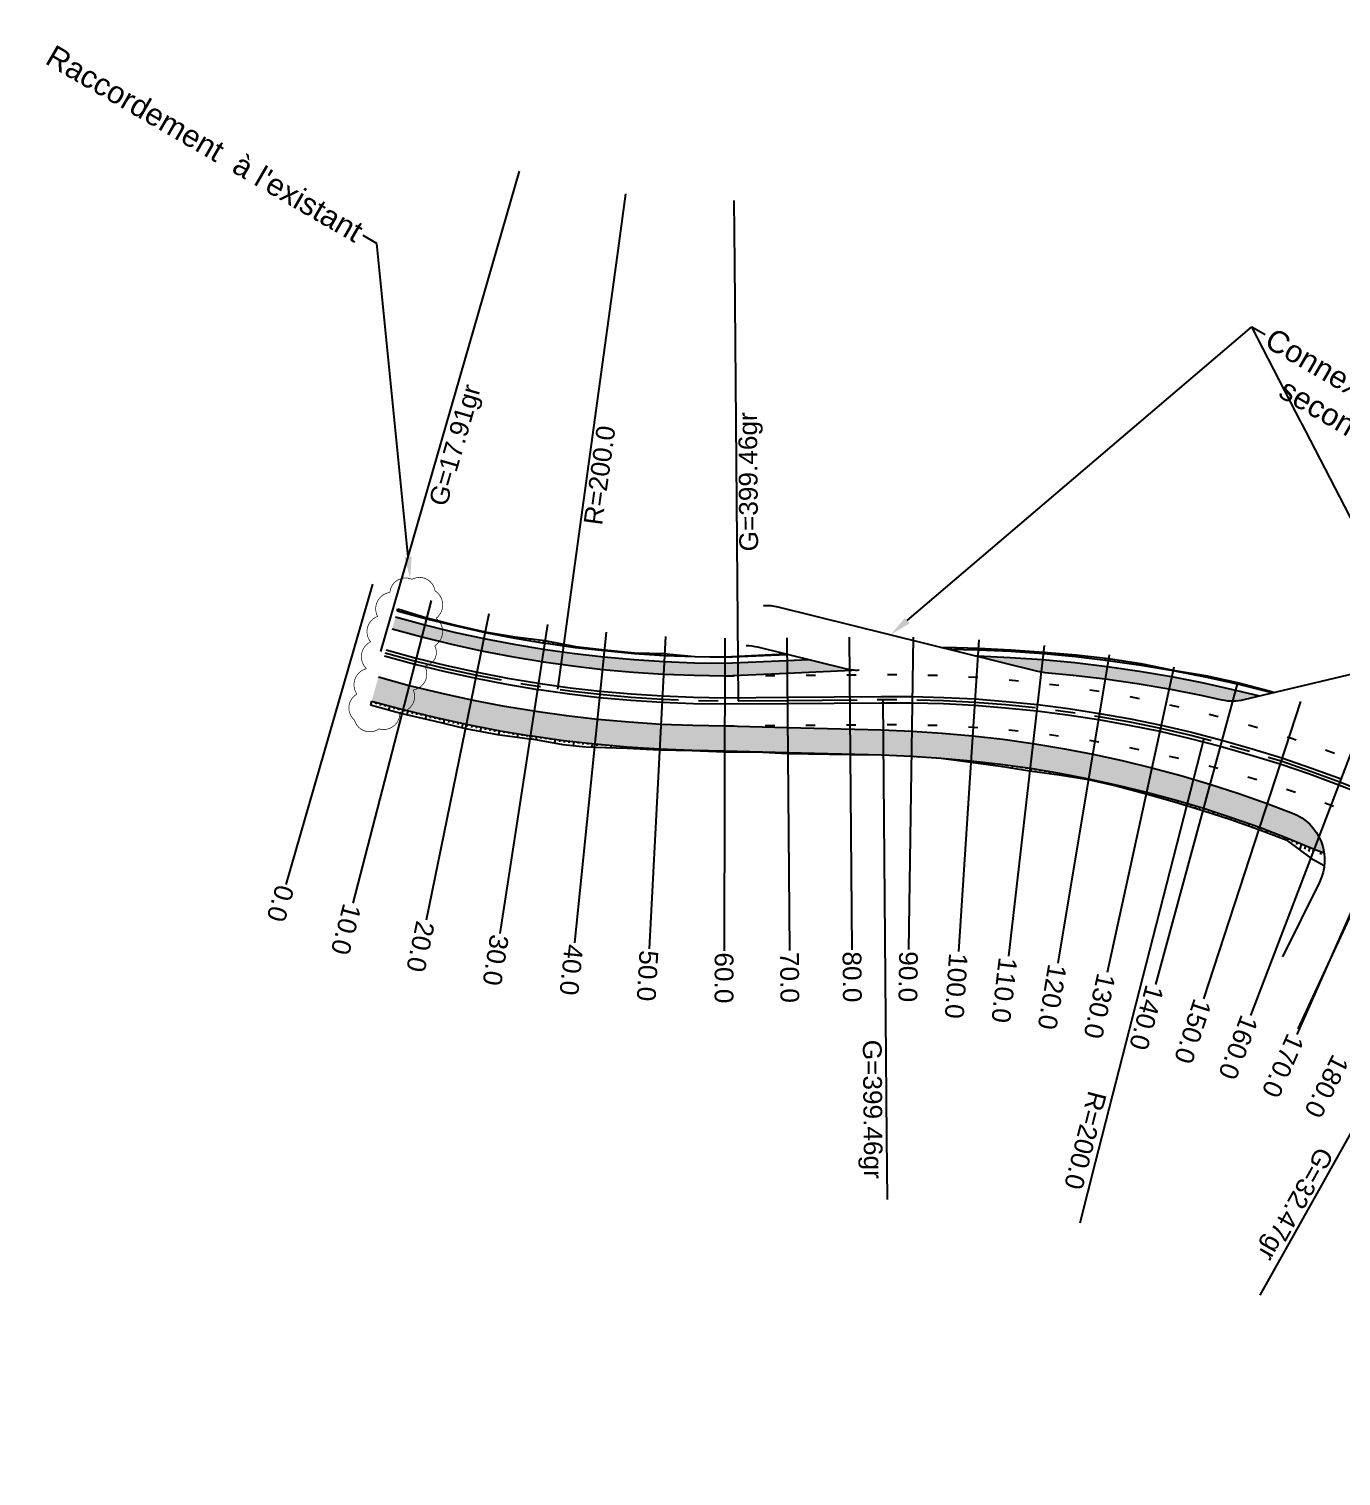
# Model space of a CAD drawing. Extents: x 525006 to 526161, y 9523532 to 9523885.
# Drawn here: x 525006 to 525215.8, y 9523646.1 to 9523877.6 of the extents above; entities that cross this region are included whole.
import ezdxf
from ezdxf import colors
from ezdxf.entities.mleader import LeaderData, LeaderLine
from ezdxf.enums import TextEntityAlignment as Align
from ezdxf.math import Vec2, Vec3

# ---------------------------------------------------------------- set-up
doc = ezdxf.new("R2010")
doc.units = 0
doc.linetypes.add('AXES2', pattern=[28.575, 19.05, -3.175, 3.175, -3.175])
doc.linetypes.add('T1', pattern=[13, 3, -10])
for name, color, linetype in [('Cheminements piétons', 6, 'Continuous'), ('ETQ IMPAIR', 7, 'Continuous'), ('Route - Route de la corniche de Brazzaville - Restitution en plan - Axe', 1, 'AXES2'), ('Route - Route de la corniche de Brazzaville - Restitution en plan - GEM_1_2TPC', 7, 'Continuous'), ('Route - Route de la corniche de Brazzaville - Restitution en plan - GEM_Berme', 7, 'Continuous'), ('Route - Route de la corniche de Brazzaville - Restitution en plan - GEM_Trottoir', 7, 'Continuous'), ('Route - Route de la corniche de Brazzaville - Restitution en plan - GEM_VOIE 1', 7, 'Continuous'), ('Route - Route de la corniche de Brazzaville - Restitution en plan - GEM_VOIE 2', 7, 'Continuous'), ('Route - Route de la corniche de Brazzaville - Restitution en plan - Talus déblais', 1, 'Continuous'), ('Route - Route de la corniche de Brazzaville - Restitution en plan - Talus remblais', 94, 'Continuous'), ('Route - Route de la corniche de Brazzaville - Tabulations', 7, 'Continuous'), ('Route - Route de la corniche de Brazzaville - Textes - Arcs', 1, 'Continuous'), ('Route - Route de la corniche de Brazzaville - Textes - Tabulations', 1, 'Continuous'), ('Routes secondaires', 7, 'Continuous')]:
    doc.layers.add(name, color=color, linetype=linetype)
doc.styles.add('Affichages route', font='arial.ttf', dxfattribs={"height": 0.5})
doc.styles.get("Standard").update_dxf_attribs({"font": 'arial.ttf'})

# ---------------------------------------------------------------- blocks, each defined once
blk = doc.blocks.new('MENSURA_TALSYM_16')
at = {"layer": 'Route - Route de la corniche de Brazzaville - Restitution en plan - Talus remblais'}
for p, q in [((525211.4, 9523746.02), (525211.55, 9523746.42)), ((525212.55, 9523745.53), (525212.71, 9523745.96)), ((525221.71, 9523741.6), (525221.93, 9523742.08)), ((525222.84, 9523741.08), (525223.06, 9523741.56)), ((525223.53, 9523739.61), (525224.2, 9523741.04)), ((525225.11, 9523740.05), (525225.33, 9523740.5)), ((525226.24, 9523739.52), (525226.45, 9523739.96)), ((525227.37, 9523738.99), (525227.58, 9523739.41)), ((525228.08, 9523737.66), (525228.7, 9523738.86)), ((525229.56, 9523737.8), (525229.8, 9523738.27)), ((525230.6, 9523737.13), (525230.89, 9523737.66)), ((525231.65, 9523736.45), (525231.99, 9523737.06)), ((525231.9, 9523734.38), (525233.08, 9523736.45)), ((525233.7, 9523735.02), (525234.16, 9523735.82)), ((525234.7, 9523734.27), (525235.24, 9523735.19)), ((525235.35, 9523730.46), (525237.4, 9523733.93)), ((525235.71, 9523733.52), (525236.32, 9523734.56)), ((525237.78, 9523732.11), (525238.47, 9523733.29)), ((525238.83, 9523731.44), (525239.55, 9523732.65)), ((525239.89, 9523730.77), (525240.62, 9523732.02)), ((525239.41, 9523727.5), (525241.7, 9523731.38)), ((525242.01, 9523729.44), (525242.77, 9523730.74)), ((525243.07, 9523728.79), (525243.85, 9523730.1)), ((525244.14, 9523728.13), (525244.92, 9523729.47)), ((525243.56, 9523724.71), (525246, 9523728.83)), ((525246.24, 9523726.77), (525247.07, 9523728.19)), ((525247.28, 9523726.08), (525248.15, 9523727.55)), ((525247.45, 9523721.45), (525250.3, 9523726.28)), ((525248.32, 9523725.38), (525249.22, 9523726.92)), ((525250.39, 9523723.98), (525251.38, 9523725.64)), ((525251.43, 9523723.28), (525252.45, 9523725)), ((525251.28, 9523718.12), (525254.6, 9523723.73)), ((525252.47, 9523722.58), (525253.53, 9523724.37)), ((525254.55, 9523721.2), (525255.68, 9523723.09)), ((525255.6, 9523720.51), (525256.75, 9523722.45)), ((525255.24, 9523715), (525258.9, 9523721.18)), ((525256.65, 9523719.83), (525257.83, 9523721.82)), ((525258.73, 9523718.44), (525259.98, 9523720.54)), ((525259.07, 9523711.66), (525263.2, 9523718.63)), ((525259.77, 9523717.73), (525261.05, 9523719.91)), ((525260.8, 9523717.03), (525262.13, 9523719.27)), ((525262.91, 9523715.68), (525264.28, 9523717.99)), ((525263.27, 9523708.94), (525267.5, 9523716.08)), ((525263.98, 9523715.03), (525265.35, 9523717.36)), ((525265.05, 9523714.39), (525266.43, 9523716.72)), ((525267.11, 9523712.97), (525268.58, 9523715.44)), ((525266.73, 9523704.97), (525271.81, 9523713.53)), ((525268.12, 9523712.21), (525269.66, 9523714.81)), ((525269.12, 9523711.45), (525270.73, 9523714.17)), ((525271.19, 9523710.05), (525272.88, 9523712.89)), ((525272.26, 9523709.39), (525273.96, 9523712.26)), ((525273.32, 9523708.73), (525275.03, 9523711.62)), ((525274.64, 9523703.82), (525275.77, 9523711.18)), ((525276.52, 9523707.72), (525277.02, 9523710.99)), ((525277.75, 9523707.51), (525278.26, 9523710.8)), ((525278.99, 9523707.3), (525279.49, 9523710.62))]:
    blk.add_line(p, q, dxfattribs=at)
blk = doc.blocks.new('MENSURA_TALS')
at = {"layer": 'Route - Route de la corniche de Brazzaville - Restitution en plan - Talus remblais'}
for p, q in [((525142.35, 9523761.45), (525142.35, 9523761.45)), ((525143.1, 9523761.42), (525143.1, 9523761.42)), ((525143.85, 9523761.39), (525143.85, 9523761.39)), ((525144.6, 9523761.36), (525144.6, 9523761.36)), ((525145.35, 9523761.33), (525145.35, 9523761.32)), ((525146.1, 9523761.3), (525146.1, 9523761.29)), ((525146.85, 9523761.27), (525146.85, 9523761.26)), ((525147.59, 9523761.23), (525147.6, 9523761.22)), ((525148.34, 9523761.18), (525148.35, 9523761.16)), ((525149.09, 9523761.13), (525149.1, 9523761.12)), ((525149.84, 9523761.09), (525149.85, 9523761.07)), ((525150.59, 9523761.04), (525150.59, 9523761.03)), ((525151.34, 9523760.99), (525151.35, 9523760.96)), ((525152.08, 9523760.94), (525152.09, 9523760.92)), ((525152.83, 9523760.87), (525152.84, 9523760.84)), ((525153.58, 9523760.8), (525153.58, 9523760.76)), ((525154.33, 9523760.74), (525154.33, 9523760.61)), ((525155.07, 9523760.67), (525155.08, 9523760.59)), ((525155.82, 9523760.6), (525155.82, 9523760.51)), ((525156.57, 9523760.54), (525156.57, 9523760.43)), ((525157.31, 9523760.45), (525157.31, 9523760.22)), ((525158.06, 9523760.37), (525158.06, 9523760.24)), ((525158.8, 9523760.28), (525158.8, 9523760.15)), ((525159.55, 9523760.2), (525159.55, 9523760.05)), ((525160.29, 9523760.11), (525160.29, 9523759.81)), ((525161.04, 9523760.03), (525161.04, 9523759.87)), ((525161.78, 9523759.93), (525161.78, 9523759.76)), ((525162.52, 9523759.83), (525162.52, 9523759.65)), ((525163.27, 9523759.72), (525163.26, 9523759.36)), ((525164.01, 9523759.62), (525164.01, 9523759.43)), ((525164.75, 9523759.51), (525164.75, 9523759.32)), ((525165.5, 9523759.41), (525165.49, 9523759.21)), ((525166.24, 9523759.3), (525166.23, 9523758.9)), ((525166.98, 9523759.18), (525166.98, 9523758.99)), ((525167.72, 9523759.06), (525167.72, 9523758.88)), ((525168.46, 9523758.93), (525168.46, 9523758.77)), ((525169.2, 9523758.81), (525169.21, 9523758.5)), ((525169.94, 9523758.69), (525169.94, 9523758.54)), ((525170.68, 9523758.57), (525170.69, 9523758.43)), ((525171.41, 9523758.43), (525171.43, 9523758.3)), ((525172.15, 9523758.29), (525172.18, 9523758.06)), ((525172.89, 9523758.15), (525172.9, 9523758.04)), ((525173.62, 9523758), (525173.64, 9523757.91)), ((525174.36, 9523757.86), (525174.38, 9523757.78)), ((525175.1, 9523757.72), (525175.15, 9523757.58)), ((525175.83, 9523757.57), (525175.86, 9523757.5)), ((525176.56, 9523757.41), (525176.59, 9523757.34)), ((525177.3, 9523757.25), (525177.32, 9523757.17)), ((525178.03, 9523757.09), (525178.08, 9523756.92)), ((525178.76, 9523756.93), (525178.79, 9523756.84)), ((525179.5, 9523756.77), (525179.52, 9523756.68)), ((525180.23, 9523756.61), (525180.25, 9523756.51)), ((525180.96, 9523756.43), (525181, 9523756.21)), ((525181.68, 9523756.26), (525181.7, 9523756.14)), ((525182.41, 9523756.08), (525182.43, 9523755.95)), ((525183.14, 9523755.9), (525183.16, 9523755.77)), ((525183.87, 9523755.72), (525183.9, 9523755.44)), ((525184.6, 9523755.54), (525184.61, 9523755.4)), ((525185.32, 9523755.35), (525185.34, 9523755.2)), ((525186.05, 9523755.16), (525186.06, 9523755)), ((525186.77, 9523754.96), (525186.8, 9523754.64)), ((525187.5, 9523754.76), (525187.51, 9523754.6)), ((525188.22, 9523754.57), (525188.23, 9523754.4)), ((525188.94, 9523754.37), (525188.96, 9523754.2)), ((525189.66, 9523754.17), (525189.69, 9523753.82)), ((525190.38, 9523753.95), (525190.4, 9523753.78)), ((525191.1, 9523753.74), (525191.11, 9523753.56)), ((525191.82, 9523753.52), (525191.83, 9523753.34)), ((525192.54, 9523753.31), (525192.56, 9523752.94)), ((525193.26, 9523753.1), (525193.27, 9523752.91)), ((525193.98, 9523752.88), (525193.99, 9523752.69)), ((525194.69, 9523752.65), (525194.7, 9523752.46)), ((525195.4, 9523752.41), (525195.43, 9523752.03)), ((525196.12, 9523752.18), (525196.13, 9523751.99)), ((525196.83, 9523751.95), (525196.84, 9523751.76)), ((525197.54, 9523751.72), (525197.55, 9523751.52)), ((525198.26, 9523751.49), (525198.28, 9523751.09)), ((525198.96, 9523751.24), (525198.98, 9523751.04)), ((525199.67, 9523750.99), (525199.68, 9523750.79)), ((525200.38, 9523750.74), (525200.39, 9523750.54)), ((525201.09, 9523750.49), (525201.11, 9523750.09)), ((525201.79, 9523750.24), (525201.81, 9523750.04)), ((525202.5, 9523749.99), (525202.52, 9523749.79)), ((525203.2, 9523749.73), (525203.22, 9523749.53)), ((525203.9, 9523749.46), (525203.94, 9523749.06)), ((525204.6, 9523749.19), (525204.62, 9523748.99)), ((525205.3, 9523748.93), (525205.32, 9523748.72)), ((525206.01, 9523748.66), (525206.02, 9523748.46)), ((525206.71, 9523748.39), (525206.74, 9523747.99)), ((525207.4, 9523748.12), (525207.4, 9523747.87)), ((525208.1, 9523747.83), (525208.04, 9523747.5)), ((525208.79, 9523747.55), (525208.69, 9523747.13)), ((525209.49, 9523747.26), (525209.19, 9523746.27)), ((525210.18, 9523746.98), (525209.99, 9523746.4)), ((525210.87, 9523746.69), (525210.63, 9523746.03))]:
    blk.add_line(p, q, dxfattribs=at)
blk = doc.blocks.new('MENS')
at = {"layer": 'Route - Route de la corniche de Brazzaville - Restitution en plan - Talus remblais'}
for p, q in [((525060.79, 9523770.08), (525060.62, 9523769.49)), ((525061.52, 9523769.89), (525061.43, 9523769.59)), ((525062.24, 9523769.69), (525062.16, 9523769.39)), ((525062.96, 9523769.49), (525062.88, 9523769.19)), ((525063.69, 9523769.3), (525063.52, 9523768.69)), ((525064.41, 9523769.1), (525064.33, 9523768.8)), ((525065.13, 9523768.9), (525065.05, 9523768.6)), ((525065.86, 9523768.71), (525065.78, 9523768.4)), ((525066.59, 9523768.53), (525066.43, 9523767.92)), ((525067.32, 9523768.35), (525067.24, 9523768.05)), ((525068.04, 9523768.17), (525067.97, 9523767.87)), ((525068.77, 9523767.99), (525068.7, 9523767.7)), ((525069.5, 9523767.82), (525069.35, 9523767.22)), ((525070.23, 9523767.64), (525070.16, 9523767.34)), ((525070.96, 9523767.46), (525070.89, 9523767.17)), ((525071.69, 9523767.3), (525071.62, 9523767)), ((525072.42, 9523767.14), (525072.28, 9523766.53)), ((525073.16, 9523766.98), (525073.08, 9523766.67)), ((525073.89, 9523766.82), (525073.82, 9523766.51)), ((525074.62, 9523766.66), (525074.55, 9523766.34)), ((525075.36, 9523766.5), (525075.21, 9523765.85)), ((525076.09, 9523766.35), (525076.02, 9523766.01)), ((525076.83, 9523766.2), (525076.75, 9523765.87)), ((525077.56, 9523766.06), (525077.49, 9523765.73)), ((525078.3, 9523765.92), (525078.16, 9523765.25)), ((525079.03, 9523765.78), (525078.96, 9523765.45)), ((525079.77, 9523765.64), (525079.7, 9523765.3)), ((525080.51, 9523765.49), (525080.44, 9523765.16)), ((525081.25, 9523765.36), (525081.11, 9523764.7)), ((525081.99, 9523765.23), (525081.92, 9523764.92)), ((525082.72, 9523765.11), (525082.66, 9523764.81)), ((525083.46, 9523764.99), (525083.41, 9523764.7)), ((525084.2, 9523764.87), (525084.09, 9523764.32)), ((525084.94, 9523764.74), (525084.89, 9523764.48)), ((525085.68, 9523764.62), (525085.64, 9523764.37)), ((525086.42, 9523764.5), (525086.38, 9523764.27)), ((525087.17, 9523764.39), (525087.07, 9523763.9)), ((525087.91, 9523764.29), (525087.86, 9523764.03)), ((525088.65, 9523764.19), (525088.6, 9523763.91)), ((525089.4, 9523764.08), (525089.34, 9523763.8)), ((525090.14, 9523763.98), (525090.03, 9523763.38)), ((525090.88, 9523763.87), (525090.83, 9523763.56)), ((525091.62, 9523763.77), (525091.57, 9523763.45)), ((525092.37, 9523763.69), (525092.32, 9523763.37)), ((525093.11, 9523763.6), (525093.01, 9523762.97)), ((525093.86, 9523763.52), (525093.81, 9523763.21)), ((525094.6, 9523763.43), (525094.56, 9523763.13)), ((525095.35, 9523763.35), (525095.3, 9523763.05)), ((525096.09, 9523763.26), (525096.01, 9523762.73)), ((525096.84, 9523763.18), (525096.8, 9523762.94)), ((525097.59, 9523763.12), (525097.55, 9523762.89)), ((525098.33, 9523763.05), (525098.3, 9523762.85)), ((525099.08, 9523762.98), (525099.01, 9523762.62)), ((525099.83, 9523762.91), (525099.8, 9523762.75)), ((525100.58, 9523762.85), (525100.55, 9523762.71)), ((525101.32, 9523762.78), (525101.29, 9523762.66)), ((525102.07, 9523762.72), (525102.02, 9523762.51)), ((525102.82, 9523762.67), (525102.79, 9523762.57)), ((525103.57, 9523762.62), (525103.54, 9523762.53)), ((525104.32, 9523762.57), (525104.29, 9523762.49)), ((525105.06, 9523762.53), (525105.02, 9523762.37)), ((525105.81, 9523762.48), (525105.79, 9523762.41)), ((525106.56, 9523762.43), (525106.54, 9523762.37)), ((525107.31, 9523762.39), (525107.29, 9523762.34)), ((525108.06, 9523762.36), (525108.03, 9523762.27)), ((525108.81, 9523762.33), (525108.79, 9523762.29)), ((525109.56, 9523762.3), (525109.54, 9523762.27)), ((525110.31, 9523762.27), (525110.29, 9523762.25)), ((525111.06, 9523762.24), (525111.03, 9523762.21)), ((525111.81, 9523762.21), (525111.8, 9523762.2)), ((525112.56, 9523762.19), (525112.55, 9523762.18)), ((525113.31, 9523762.18), (525113.3, 9523762.16)), ((525114.06, 9523762.17), (525114.04, 9523762.09)), ((525114.81, 9523762.16), (525114.8, 9523762.11)), ((525115.56, 9523762.15), (525115.55, 9523762.08)), ((525116.31, 9523762.14), (525116.3, 9523762.06)), ((525117.06, 9523762.12), (525117.04, 9523761.95)), ((525117.81, 9523762.11), (525117.8, 9523762.02)), ((525118.55, 9523762.09), (525118.55, 9523762.02)), ((525119.3, 9523762.07), (525119.3, 9523762.01)), ((525120.05, 9523762.05), (525120.05, 9523761.96)), ((525120.8, 9523762.02), (525120.8, 9523762)), ((525121.55, 9523762), (525121.55, 9523761.99)), ((525122.3, 9523761.98), (525122.3, 9523761.98))]:
    blk.add_line(p, q, dxfattribs=at)
blk = doc.blocks.new('MENSUR')
at = {"layer": 'Route - Route de la corniche de Brazzaville - Restitution en plan - Talus remblais'}
for p, q in [((525064.9, 9523784.51), (525065, 9523784.83)), ((525065.63, 9523784.31), (525065.67, 9523784.46)), ((525066.35, 9523784.11), (525066.39, 9523784.25)), ((525067.07, 9523783.92), (525067.11, 9523784.04)), ((525067.8, 9523783.72), (525067.86, 9523783.94)), ((525068.52, 9523783.53), (525068.55, 9523783.62)), ((525069.24, 9523783.33), (525069.27, 9523783.41)), ((525069.97, 9523783.14), (525069.99, 9523783.21)), ((525070.7, 9523782.96), (525070.74, 9523783.1)), ((525071.43, 9523782.79), (525071.45, 9523782.85)), ((525072.16, 9523782.61), (525072.17, 9523782.67)), ((525072.89, 9523782.43), (525072.9, 9523782.49)), ((525073.61, 9523782.25), (525073.64, 9523782.37)), ((525074.34, 9523782.08), (525074.36, 9523782.13)), ((525075.08, 9523781.91), (525075.09, 9523781.97)), ((525075.81, 9523781.75), (525075.82, 9523781.81)), ((525076.54, 9523781.59), (525076.57, 9523781.69)), ((525077.27, 9523781.43), (525077.29, 9523781.48)), ((525078.01, 9523781.27), (525078.02, 9523781.32)), ((525078.74, 9523781.11), (525078.75, 9523781.16)), ((525079.47, 9523780.97), (525079.5, 9523781.07)), ((525080.21, 9523780.83), (525080.22, 9523780.88)), ((525080.95, 9523780.68), (525080.96, 9523780.75)), ((525081.68, 9523780.54), (525081.7, 9523780.62)), ((525082.42, 9523780.4), (525082.46, 9523780.57)), ((525083.16, 9523780.26), (525083.18, 9523780.35)), ((525083.89, 9523780.12), (525083.91, 9523780.22)), ((525084.63, 9523780), (525084.66, 9523780.11)), ((525085.37, 9523779.88), (525085.42, 9523780.13)), ((525086.11, 9523779.75), (525086.14, 9523779.9)), ((525086.85, 9523779.63), (525086.88, 9523779.79)), ((525087.59, 9523779.51), (525087.62, 9523779.68)), ((525088.33, 9523779.38), (525088.4, 9523779.75)), ((525089.08, 9523779.27), (525089.11, 9523779.45)), ((525089.82, 9523779.17), (525089.85, 9523779.33)), ((525090.56, 9523779.06), (525090.59, 9523779.21)), ((525091.3, 9523778.96), (525091.35, 9523779.21)), ((525092.05, 9523778.86), (525092.06, 9523778.96)), ((525092.79, 9523778.75), (525092.8, 9523778.84)), ((525093.53, 9523778.65), (525093.54, 9523778.73)), ((525094.28, 9523778.57), (525094.3, 9523778.71)), ((525095.02, 9523778.48), (525095.03, 9523778.55)), ((525095.77, 9523778.4), (525095.78, 9523778.46)), ((525096.51, 9523778.31), (525096.52, 9523778.37)), ((525097.26, 9523778.22), (525097.28, 9523778.35)), ((525098, 9523778.14), (525098.01, 9523778.2)), ((525098.75, 9523778.07), (525098.76, 9523778.13)), ((525099.5, 9523778), (525099.51, 9523778.06)), ((525100.24, 9523777.94), (525100.26, 9523778.04)), ((525100.99, 9523777.87), (525101, 9523777.92)), ((525101.74, 9523777.8), (525101.75, 9523777.85)), ((525102.48, 9523777.73), (525102.49, 9523777.78)), ((525103.23, 9523777.68), (525103.25, 9523777.78)), ((525103.98, 9523777.63), (525103.99, 9523777.7)), ((525104.73, 9523777.58), (525104.74, 9523777.67)), ((525105.48, 9523777.53), (525105.49, 9523777.63)), ((525106.23, 9523777.48), (525106.25, 9523777.72)), ((525106.97, 9523777.43), (525106.99, 9523777.57)), ((525107.72, 9523777.38), (525107.73, 9523777.53)), ((525108.47, 9523777.35), (525108.48, 9523777.47)), ((525109.22, 9523777.32), (525109.24, 9523777.51)), ((525109.97, 9523777.29), (525109.98, 9523777.37)), ((525110.72, 9523777.26), (525110.72, 9523777.32)), ((525111.47, 9523777.23), (525111.47, 9523777.26)), ((525112.22, 9523777.2), (525112.22, 9523777.22))]:
    blk.add_line(p, q, dxfattribs=at)
blk = doc.blocks.new('MENSUR65468472')
at = {"layer": 'Route - Route de la corniche de Brazzaville - Restitution en plan - Talus déblais'}
for p, q in [((525152.69, 9523778.67), (525152.69, 9523778.53)), ((525153.44, 9523778.65), (525153.44, 9523778.51)), ((525154.19, 9523778.63), (525154.19, 9523778.36)), ((525154.94, 9523778.61), (525154.94, 9523778.48)), ((525155.69, 9523778.58), (525155.69, 9523778.46)), ((525156.44, 9523778.56), (525156.44, 9523778.44)), ((525157.19, 9523778.54), (525157.19, 9523778.3)), ((525157.94, 9523778.51), (525157.94, 9523778.4)), ((525158.69, 9523778.48), (525158.69, 9523778.37)), ((525159.43, 9523778.44), (525159.43, 9523778.33)), ((525160.18, 9523778.41), (525160.18, 9523778.19)), ((525160.93, 9523778.37), (525160.93, 9523778.26)), ((525161.68, 9523778.34), (525161.68, 9523778.23)), ((525162.43, 9523778.3), (525162.43, 9523778.19)), ((525163.18, 9523778.26), (525163.18, 9523778.05)), ((525163.93, 9523778.21), (525163.93, 9523778.1)), ((525164.68, 9523778.15), (525164.67, 9523778.05)), ((525165.42, 9523778.09), (525165.42, 9523778)), ((525166.17, 9523778.04), (525166.17, 9523777.85)), ((525166.92, 9523777.98), (525166.92, 9523777.89)), ((525167.67, 9523777.93), (525167.66, 9523777.83)), ((525168.42, 9523777.87), (525168.41, 9523777.78)), ((525169.16, 9523777.81), (525169.15, 9523777.62)), ((525169.91, 9523777.75), (525169.9, 9523777.65)), ((525170.66, 9523777.69), (525170.65, 9523777.58)), ((525171.41, 9523777.63), (525171.4, 9523777.52)), ((525172.15, 9523777.57), (525172.14, 9523777.33)), ((525172.9, 9523777.51), (525172.89, 9523777.39)), ((525173.65, 9523777.44), (525173.64, 9523777.32)), ((525174.39, 9523777.36), (525174.38, 9523777.23)), ((525175.14, 9523777.27), (525175.12, 9523777.01)), ((525175.88, 9523777.19), (525175.87, 9523777.06)), ((525176.63, 9523777.1), (525176.62, 9523776.97)), ((525177.37, 9523777.02), (525177.36, 9523776.88)), ((525178.12, 9523776.94), (525178.09, 9523776.65)), ((525178.86, 9523776.84), (525178.85, 9523776.7)), ((525179.6, 9523776.72), (525179.59, 9523776.59)), ((525180.34, 9523776.61), (525180.33, 9523776.48)), ((525181.09, 9523776.49), (525181.06, 9523776.24)), ((525181.83, 9523776.37), (525181.81, 9523776.25)), ((525182.57, 9523776.26), (525182.55, 9523776.14)), ((525183.31, 9523776.14), (525183.3, 9523776.03)), ((525184.05, 9523776.01), (525184.02, 9523775.8)), ((525184.78, 9523775.87), (525184.77, 9523775.77)), ((525185.52, 9523775.72), (525185.51, 9523775.64)), ((525186.25, 9523775.58), (525186.25, 9523775.5)), ((525186.99, 9523775.43), (525186.98, 9523775.3)), ((525187.73, 9523775.29), (525187.72, 9523775.23)), ((525188.46, 9523775.14), (525188.46, 9523775.09)), ((525189.2, 9523775), (525189.2, 9523774.96)), ((525189.94, 9523774.87), (525189.93, 9523774.77)), ((525190.68, 9523774.74), (525190.67, 9523774.68)), ((525191.41, 9523774.61), (525191.41, 9523774.55)), ((525192.15, 9523774.48), (525192.14, 9523774.41)), ((525192.89, 9523774.35), (525192.87, 9523774.19)), ((525193.63, 9523774.23), (525193.62, 9523774.14)), ((525194.37, 9523774.09), (525194.35, 9523773.99)), ((525195.1, 9523773.93), (525195.09, 9523773.83)), ((525195.83, 9523773.77), (525195.8, 9523773.57)), ((525196.57, 9523773.61), (525196.55, 9523773.51)), ((525197.3, 9523773.45), (525197.28, 9523773.35)), ((525198.03, 9523773.29), (525198.01, 9523773.19)), ((525198.77, 9523773.13), (525198.73, 9523772.92)), ((525199.5, 9523772.97), (525199.48, 9523772.86)), ((525200.22, 9523772.78), (525200.2, 9523772.68)), ((525200.95, 9523772.6), (525200.93, 9523772.49)), ((525201.68, 9523772.41), (525201.64, 9523772.21)), ((525202.41, 9523772.23), (525202.38, 9523772.13)), ((525203.13, 9523772.05), (525203.11, 9523771.94)), ((525203.86, 9523771.86), (525203.84, 9523771.76)), ((525204.58, 9523771.67), (525204.54, 9523771.48))]:
    blk.add_line(p, q, dxfattribs=at)
blk = doc.blocks.new('MENSURA_TALSY46562')
at = {"layer": 'Route - Route de la corniche de Brazzaville - Restitution en plan - Talus déblais'}
for p, q in [((525112.47, 9523777.19), (525112.47, 9523777.19)), ((525113.22, 9523777.19), (525113.22, 9523777.19)), ((525113.97, 9523777.19), (525113.97, 9523777.18)), ((525114.72, 9523777.18), (525114.72, 9523777.17)), ((525115.47, 9523777.18), (525115.47, 9523777.15)), ((525116.22, 9523777.17), (525116.22, 9523777.15)), ((525116.97, 9523777.17), (525116.97, 9523777.15)), ((525117.72, 9523777.19), (525117.72, 9523777.16)), ((525118.47, 9523777.22), (525118.47, 9523777.17)), ((525119.22, 9523777.26), (525119.22, 9523777.23)), ((525119.96, 9523777.3), (525119.96, 9523777.27)), ((525120.71, 9523777.33), (525120.71, 9523777.3)), ((525121.46, 9523777.37), (525121.46, 9523777.3)), ((525122.21, 9523777.41), (525122.21, 9523777.37)), ((525122.96, 9523777.44), (525122.96, 9523777.4)), ((525123.71, 9523777.48), (525123.71, 9523777.44)), ((525124.46, 9523777.52), (525124.46, 9523777.43)), ((525125.21, 9523777.55), (525125.21, 9523777.51)), ((525125.96, 9523777.59), (525125.96, 9523777.54)), ((525126.71, 9523777.63), (525126.71, 9523777.58))]:
    blk.add_line(p, q, dxfattribs=at)
blk = doc.blocks.new('MENSURA_TM_25')
at = {"layer": 'Route - Route de la corniche de Brazzaville - Restitution en plan - Talus déblais'}
for p, q in [((525122.36, 9523761.98), (525122.36, 9523761.98)), ((525123.1, 9523761.94), (525123.1, 9523761.95)), ((525123.85, 9523761.9), (525123.85, 9523761.92)), ((525124.6, 9523761.85), (525124.6, 9523761.89)), ((525125.35, 9523761.81), (525125.35, 9523761.9)), ((525126.1, 9523761.77), (525126.1, 9523761.82)), ((525126.85, 9523761.73), (525126.85, 9523761.79)), ((525127.6, 9523761.69), (525127.6, 9523761.77)), ((525128.35, 9523761.68), (525128.35, 9523761.82)), ((525129.1, 9523761.67), (525129.1, 9523761.73)), ((525129.85, 9523761.65), (525129.85, 9523761.72)), ((525130.6, 9523761.64), (525130.6, 9523761.7)), ((525131.35, 9523761.62), (525131.35, 9523761.74)), ((525132.1, 9523761.61), (525132.1, 9523761.66)), ((525134.35, 9523761.57), (525134.35, 9523761.66)), ((525132.85, 9523761.6), (525132.85, 9523761.65)), ((525133.6, 9523761.58), (525133.6, 9523761.63)), ((525135.1, 9523761.55), (525135.1, 9523761.6)), ((525135.85, 9523761.54), (525135.85, 9523761.58)), ((525136.6, 9523761.53), (525136.6, 9523761.56)), ((525137.35, 9523761.51), (525137.35, 9523761.58)), ((525138.1, 9523761.5), (525138.1, 9523761.53)), ((525138.85, 9523761.49), (525138.85, 9523761.52)), ((525139.6, 9523761.48), (525139.6, 9523761.5)), ((525140.35, 9523761.47), (525140.35, 9523761.5)), ((525141.1, 9523761.46), (525141.1, 9523761.47)), ((525141.85, 9523761.45), (525141.85, 9523761.46))]:
    blk.add_line(p, q, dxfattribs=at)

msp = doc.modelspace()

# ---------------------------------------------------------------- hatches: boundary and pattern name
at = {"layer": 'Cheminements piétons', "transparency": 33554508}
h = msp.add_hatch(color=256, dxfattribs=at)
h.dxf.hatch_style = 1
h.paths.add_polyline_path([(525093.25, 9523777.68), (525088.58, 9523778.33), (525088.3, 9523778.37), (525083.52, 9523779.17), (525078.76, 9523780.09), (525074.02, 9523781.12), (525069.31, 9523782.28), (525064.63, 9523783.55), (525064.08, 9523781.62), (525068.81, 9523780.34), (525073.57, 9523779.17), (525078.36, 9523778.13), (525083.17, 9523777.2), (525088, 9523776.4), (525088.28, 9523776.35), (525092.99, 9523775.7), (525097.72, 9523775.15), (525102.6, 9523774.71), (525107.49, 9523774.39), (525112.39, 9523774.2), (525117.28, 9523774.12), (525127.24, 9523774.54), (525138.78, 9523775.05, -0.071637), (525136.51, 9523775.27), (525130.76, 9523776.7), (525127.22, 9523776.54), (525117.29, 9523776.12), (525112.44, 9523776.19), (525107.59, 9523776.39), (525102.75, 9523776.7), (525097.92, 9523777.14)])
h = msp.add_hatch(color=256, dxfattribs=at)
h.dxf.hatch_style = 1
h.paths.add_polyline_path([(525183.61, 9523774.86), (525178.45, 9523775.6), (525173.29, 9523776.22), (525168.11, 9523776.71), (525162.93, 9523777.07), (525157.74, 9523777.29), (525157.47, 9523777.3), (525167.3, 9523774.87, 0.037279), (525168.48, 9523774.67), (525173.01, 9523774.24), (525178.13, 9523773.63), (525183.23, 9523772.89), (525188.32, 9523772.03), (525193.39, 9523771.03), (525196.77, 9523770.28, 0.113326), (525200.35, 9523770.31), (525202.79, 9523770.89), (525198.96, 9523771.84), (525193.86, 9523772.98), (525188.75, 9523773.98)])
h = msp.add_hatch(color=256, dxfattribs=at)
h.dxf.hatch_style = 1
h.paths.add_polyline_path([(525171.35, 9523762.51), (525166.56, 9523763.3), (525161.75, 9523763.97), (525156.91, 9523764.52), (525152.06, 9523764.95), (525147.2, 9523765.26), (525142.31, 9523765.45), (525127.31, 9523765.84), (525117.26, 9523766.12), (525112.16, 9523766.2), (525107.07, 9523766.4), (525101.98, 9523766.73), (525096.9, 9523767.19), (525091.98, 9523767.76), (525087.08, 9523768.45), (525086.78, 9523768.49), (525081.75, 9523769.33), (525076.75, 9523770.29), (525071.76, 9523771.38), (525066.81, 9523772.59), (525061.89, 9523773.93), (525060.79, 9523770.08), (525065.81, 9523768.72), (525070.86, 9523767.48), (525075.94, 9523766.37), (525081.05, 9523765.39), (525086.18, 9523764.54), (525086.47, 9523764.49), (525091.47, 9523763.79), (525096.49, 9523763.21), (525101.67, 9523762.75), (525106.86, 9523762.41), (525112.05, 9523762.2), (525117.25, 9523762.12), (525127.34, 9523761.85), (525142.35, 9523761.45), (525147.14, 9523761.26), (525151.9, 9523760.95), (525156.65, 9523760.53), (525161.39, 9523759.99), (525166.1, 9523759.32), (525170.8, 9523758.55), (525175.46, 9523757.65), (525180.1, 9523756.64), (525184.71, 9523755.52), (525189.29, 9523754.28), (525193.83, 9523752.93), (525198.33, 9523751.46), (525202.78, 9523749.89), (525207.19, 9523748.2), (525213.13, 9523745.77, 0.274277), (525208.05, 9523752.16), (525204.02, 9523753.69), (525199.47, 9523755.3), (525194.87, 9523756.79), (525190.24, 9523758.16), (525185.57, 9523759.42), (525180.86, 9523760.57), (525176.12, 9523761.6)])

# ---------------------------------------------------------------- linework, layer by layer
at = {"layer": 'Route - Route de la corniche de Brazzaville - Restitution en plan - Axe', "flags": 128}
msp.add_lwpolyline([(525062.98, 9523777.78), (525067.81, 9523776.47), (525072.67, 9523775.28), (525077.55, 9523774.21), (525082.46, 9523773.27), (525087.39, 9523772.44), (525087.68, 9523772.4), (525092.49, 9523771.73), (525097.31, 9523771.17), (525102.29, 9523770.72), (525107.28, 9523770.4), (525112.27, 9523770.2), (525117.27, 9523770.12), (525127.27, 9523770.19), (525142.27, 9523770.32), (525147.27, 9523770.31), (525152.27, 9523770.17), (525157.26, 9523769.91), (525162.25, 9523769.52), (525167.22, 9523769.01), (525172.18, 9523768.37), (525177.12, 9523767.61), (525182.05, 9523766.73), (525186.94, 9523765.73), (525191.81, 9523764.6), (525196.66, 9523763.35), (525201.46, 9523761.98), (525206.24, 9523760.49), (525210.97, 9523758.88), (525215.66, 9523757.16)], dxfattribs=at)
at = {"layer": 'Route - Route de la corniche de Brazzaville - Restitution en plan - Axe', "ltscale": 0.5, "flags": 128}
msp.add_lwpolyline([(525215.66, 9523757.16), (525220.31, 9523755.31), (525224.91, 9523753.35), (525229.46, 9523751.28), (525233.96, 9523749.09), (525238.4, 9523746.8), (525242.78, 9523744.39), (525251.51, 9523739.51), (525260.24, 9523734.63), (525268.96, 9523729.74), (525277.69, 9523724.86), (525286.42, 9523719.98), (525295.14, 9523715.1), (525303.87, 9523710.21), (525312.6, 9523705.33), (525321.32, 9523700.45), (525330.05, 9523695.57), (525338.78, 9523690.68), (525347.51, 9523685.8), (525356.23, 9523680.92), (525364.96, 9523676.04), (525369.32, 9523673.59), (525373.69, 9523671.15), (525382.41, 9523666.27), (525391.14, 9523661.39), (525399.87, 9523656.51), (525408.6, 9523651.62), (525409.33, 9523651.21)], dxfattribs=at)
at = {"layer": 'Route - Route de la corniche de Brazzaville - Restitution en plan - GEM_1_2TPC', "flags": 128}
for points in [[(525063.12, 9523778.26), (525067.93, 9523776.95), (525072.78, 9523775.76), (525077.65, 9523774.7), (525082.55, 9523773.76), (525087.47, 9523772.94), (525087.75, 9523772.89), (525092.55, 9523772.22), (525097.36, 9523771.67), (525102.33, 9523771.22), (525107.31, 9523770.9), (525112.29, 9523770.7), (525117.28, 9523770.62), (525127.27, 9523770.69), (525142.27, 9523770.82), (525147.28, 9523770.81), (525152.29, 9523770.67), (525157.3, 9523770.41), (525162.29, 9523770.02), (525167.28, 9523769.51), (525172.25, 9523768.87), (525177.21, 9523768.11), (525182.14, 9523767.22), (525187.05, 9523766.21), (525191.93, 9523765.08), (525196.79, 9523763.83), (525201.61, 9523762.46), (525206.39, 9523760.97), (525211.14, 9523759.35), (525215.84, 9523757.62)], [(525062.85, 9523777.29), (525067.68, 9523775.98), (525072.55, 9523774.79), (525077.45, 9523773.72), (525082.37, 9523772.77), (525087.32, 9523771.95), (525087.6, 9523771.91), (525092.42, 9523771.23), (525097.26, 9523770.67), (525102.25, 9523770.22), (525107.25, 9523769.9), (525112.26, 9523769.7), (525117.27, 9523769.62), (525127.28, 9523769.69), (525142.28, 9523769.82), (525147.27, 9523769.81), (525152.25, 9523769.67), (525157.23, 9523769.41), (525162.2, 9523769.02), (525167.17, 9523768.51), (525172.11, 9523767.88), (525177.04, 9523767.12), (525181.95, 9523766.24), (525186.84, 9523765.24), (525191.69, 9523764.11), (525196.52, 9523762.87), (525201.32, 9523761.5), (525206.08, 9523760.01), (525210.8, 9523758.41), (525215.48, 9523756.69)], [(525215.48, 9523756.69), (525215.48, 9523756.69), (525220.12, 9523754.85)]]:
    msp.add_lwpolyline(points, dxfattribs=at)
at = {"layer": 'Route - Route de la corniche de Brazzaville - Restitution en plan - GEM_Berme', "flags": 128}
for points in [[(525064.9, 9523784.51), (525069.56, 9523783.24), (525074.25, 9523782.1), (525078.96, 9523781.07), (525083.7, 9523780.16), (525088.46, 9523779.36), (525088.73, 9523779.32), (525093.37, 9523778.67), (525098.03, 9523778.14), (525102.83, 9523777.7), (525107.65, 9523777.39), (525112.47, 9523777.19), (525117.29, 9523777.12), (525127.21, 9523777.54), (525127.32, 9523777.55)], [(525153.1, 9523778.38), (525157.81, 9523778.29), (525163.02, 9523778.06), (525168.23, 9523777.7), (525173.43, 9523777.21), (525178.62, 9523776.59), (525183.8, 9523775.84), (525188.96, 9523774.96), (525194.1, 9523773.95), (525199.22, 9523772.81), (525204.32, 9523771.54), (525204.88, 9523771.38)]]:
    msp.add_lwpolyline(points, dxfattribs=at)
at = {"layer": 'Route - Route de la corniche de Brazzaville - Restitution en plan - GEM_Trottoir', "flags": 128}
for points in [[(525064.63, 9523783.55), (525069.31, 9523782.28), (525074.02, 9523781.12), (525078.76, 9523780.09), (525083.52, 9523779.17), (525088.3, 9523778.37), (525088.58, 9523778.33), (525093.25, 9523777.68), (525097.92, 9523777.14), (525102.75, 9523776.7), (525107.59, 9523776.39), (525112.44, 9523776.19), (525117.29, 9523776.12), (525127.22, 9523776.54), (525130.76, 9523776.7)], [(525157.47, 9523777.3), (525157.74, 9523777.29), (525162.93, 9523777.07), (525168.11, 9523776.71), (525173.29, 9523776.22), (525178.45, 9523775.6), (525183.61, 9523774.86), (525188.75, 9523773.98), (525193.86, 9523772.98), (525198.96, 9523771.84), (525202.79, 9523770.89)], [(525060.79, 9523770.08), (525065.81, 9523768.72), (525070.86, 9523767.48), (525075.94, 9523766.37), (525081.05, 9523765.39), (525086.18, 9523764.54), (525086.47, 9523764.49), (525091.47, 9523763.79), (525096.49, 9523763.21), (525101.67, 9523762.75), (525106.86, 9523762.41), (525112.05, 9523762.2), (525117.25, 9523762.12), (525127.34, 9523761.85), (525142.35, 9523761.45), (525147.14, 9523761.26), (525151.9, 9523760.95), (525156.65, 9523760.53), (525161.39, 9523759.99), (525166.1, 9523759.32), (525170.8, 9523758.55), (525175.46, 9523757.65), (525180.1, 9523756.64), (525184.71, 9523755.52), (525189.29, 9523754.28), (525193.83, 9523752.93), (525198.33, 9523751.46), (525202.78, 9523749.89), (525207.19, 9523748.2), (525211.56, 9523746.41)], [(525211.56, 9523746.41), (525213.13, 9523745.79)]]:
    msp.add_lwpolyline(points, dxfattribs=at)
at = {"layer": 'Route - Route de la corniche de Brazzaville - Restitution en plan - GEM_VOIE 1', "flags": 128}
for points in [[(525064.08, 9523781.62), (525068.81, 9523780.34), (525073.57, 9523779.17), (525078.36, 9523778.13), (525083.17, 9523777.2), (525088, 9523776.4), (525088.28, 9523776.35), (525092.99, 9523775.7), (525097.72, 9523775.15), (525102.6, 9523774.71), (525107.49, 9523774.39), (525112.39, 9523774.2), (525117.28, 9523774.12)], [(525061.89, 9523773.93), (525066.81, 9523772.59), (525071.76, 9523771.38), (525076.75, 9523770.29), (525081.75, 9523769.33), (525086.78, 9523768.49), (525087.08, 9523768.45), (525091.98, 9523767.76), (525096.9, 9523767.19), (525101.98, 9523766.73), (525107.07, 9523766.4), (525112.16, 9523766.2), (525117.26, 9523766.12)]]:
    msp.add_lwpolyline(points, dxfattribs=at)
at = {"layer": 'Route - Route de la corniche de Brazzaville - Restitution en plan - GEM_VOIE 1', "linetype": 'T1', "ltscale": 0.5, "flags": 128}
for points in [[(525117.28, 9523774.12), (525127.24, 9523774.19), (525142.24, 9523774.32), (525147.33, 9523774.31), (525152.43, 9523774.17), (525157.52, 9523773.9), (525162.61, 9523773.51), (525167.68, 9523772.98), (525172.74, 9523772.34), (525177.78, 9523771.56), (525182.8, 9523770.66), (525187.8, 9523769.63), (525192.76, 9523768.48), (525197.7, 9523767.21), (525202.61, 9523765.81), (525207.48, 9523764.29), (525212.3, 9523762.65), (525217.09, 9523760.89), (525217.09, 9523760.89), (525221.83, 9523759.01), (525226.52, 9523757.01), (525231.16, 9523754.9), (525235.75, 9523752.67), (525240.34, 9523750.44), (525244.86, 9523748.1), (525253.71, 9523743.44), (525262.55, 9523738.77), (525271.4, 9523734.11), (525280.25, 9523729.44), (525289.1, 9523724.78), (525297.83, 9523719.9), (525306.56, 9523715.01), (525315.28, 9523710.13), (525324.01, 9523705.25), (525332.74, 9523700.37), (525341.46, 9523695.48), (525350.19, 9523690.6), (525358.92, 9523685.72), (525367.65, 9523680.84), (525372.01, 9523678.39), (525376.37, 9523675.95), (525385.1, 9523671.07), (525393.83, 9523666.19), (525402.55, 9523661.31), (525411.28, 9523656.42), (525412.56, 9523655.71)], [(525117.26, 9523766.12), (525127.31, 9523766.19), (525142.31, 9523766.32), (525147.21, 9523766.31), (525152.11, 9523766.18), (525157, 9523765.92), (525161.89, 9523765.54), (525166.76, 9523765.04), (525171.62, 9523764.41), (525176.47, 9523763.67), (525181.29, 9523762.8), (525186.09, 9523761.82), (525190.86, 9523760.71), (525195.61, 9523759.49), (525200.32, 9523758.15), (525205, 9523756.69), (525209.64, 9523755.11), (525214.24, 9523753.42), (525218.79, 9523751.61), (525223.3, 9523749.69), (525227.76, 9523747.66), (525232.16, 9523745.52), (525236.46, 9523743.16), (525240.71, 9523740.68), (525249.31, 9523735.58), (525257.92, 9523730.48), (525266.52, 9523725.38), (525275.13, 9523720.28), (525283.73, 9523715.18), (525292.46, 9523710.3), (525301.19, 9523705.41), (525309.91, 9523700.53), (525318.64, 9523695.65), (525327.37, 9523690.77), (525336.09, 9523685.88), (525344.82, 9523681), (525353.55, 9523676.12), (525362.27, 9523671.24), (525366.64, 9523668.8), (525371, 9523666.35), (525379.73, 9523661.47), (525388.46, 9523656.59), (525397.18, 9523651.71), (525405.91, 9523646.82), (525407.2, 9523646.1)]]:
    msp.add_lwpolyline(points, dxfattribs=at)
at = {"layer": 'Route - Route de la corniche de Brazzaville - Restitution en plan - GEM_VOIE 2', "flags": 128}
for points in [[(525112.39, 9523774.2), (525117.28, 9523774.12)], [(525117.28, 9523774.12), (525127.24, 9523774.54), (525138.78, 9523775.05)], [(525168.48, 9523774.67), (525173.01, 9523774.24), (525178.13, 9523773.63), (525183.23, 9523772.89), (525188.32, 9523772.03), (525193.39, 9523771.03), (525196.77, 9523770.28)], [(525112.16, 9523766.2), (525117.26, 9523766.12), (525127.31, 9523765.84), (525142.31, 9523765.45), (525147.2, 9523765.26), (525152.06, 9523764.95), (525156.91, 9523764.52), (525161.75, 9523763.97), (525166.56, 9523763.3), (525171.35, 9523762.51), (525176.12, 9523761.6), (525180.86, 9523760.57), (525185.57, 9523759.42), (525190.24, 9523758.16), (525194.87, 9523756.79), (525199.47, 9523755.3), (525204.02, 9523753.69), (525208.05, 9523752.16)]]:
    msp.add_lwpolyline(points, dxfattribs=at)
at = {"layer": 'Route - Route de la corniche de Brazzaville - Restitution en plan - Talus déblais', "flags": 128}
for points in [[(525151.93, 9523778.67), (525152.61, 9523778.68), (525157.82, 9523778.52), (525163.04, 9523778.27), (525168.25, 9523777.88), (525173.46, 9523777.46), (525178.67, 9523776.87), (525183.84, 9523776.06), (525188.98, 9523775.04), (525194.15, 9523774.14), (525199.28, 9523773.02), (525204.37, 9523771.73), (525205.23, 9523771.46)], [(525112.47, 9523777.19), (525117.29, 9523777.17), (525126.95, 9523777.64)], [(525122.36, 9523761.98), (525127.35, 9523761.7), (525137.35, 9523761.51), (525142.35, 9523761.45)]]:
    msp.add_lwpolyline(points, dxfattribs=at)
at = {"layer": 'Route - Route de la corniche de Brazzaville - Restitution en plan - Talus remblais', "flags": 128}
for points in [[(525065, 9523784.83), (525069.6, 9523783.39), (525074.27, 9523782.21), (525078.98, 9523781.15), (525083.73, 9523780.35), (525088.51, 9523779.74), (525088.79, 9523779.7), (525093.39, 9523778.82), (525098.04, 9523778.25), (525102.84, 9523777.79), (525107.66, 9523777.7), (525108.5, 9523777.59), (525112.47, 9523777.19)], [(525060.62, 9523769.49), (525065.65, 9523768.11), (525070.72, 9523766.89), (525075.8, 9523765.71), (525080.93, 9523764.72), (525086.1, 9523764.06), (525086.4, 9523764.02), (525091.39, 9523763.14), (525095.04, 9523762.77), (525096.44, 9523762.71), (525101.65, 9523762.53), (525106.85, 9523762.29), (525112.05, 9523762.19), (525117.25, 9523761.94), (525122.36, 9523761.98)], [(525142.35, 9523761.45), (525147.14, 9523761.24), (525151.9, 9523760.93), (525156.64, 9523760.31), (525161.36, 9523759.66), (525166.06, 9523758.92), (525170.76, 9523758.29), (525175.44, 9523757.53), (525180.07, 9523756.45), (525184.65, 9523755.25), (525189.21, 9523753.96), (525193.73, 9523752.59), (525198.22, 9523751.11), (525202.67, 9523749.55), (525207.07, 9523747.86), (525210.99, 9523744.92)], [(525210.99, 9523744.92), (525213.15, 9523743.77)]]:
    msp.add_lwpolyline(points, dxfattribs=at)
at = {"layer": 'Route - Route de la corniche de Brazzaville - Tabulations'}
for p, q in [((525060.96, 9523788.77), (525047.08, 9523740.73)), ((525070.31, 9523786.15), (525057.81, 9523737.73)), ((525079.56, 9523784.01), (525069.5, 9523735.03)), ((525088.91, 9523782.33), (525081.31, 9523732.91)), ((525098.33, 9523781.12), (525093.22, 9523731.38)), ((525107.8, 9523780.38), (525105.18, 9523730.45)), ((525127.19, 9523780.19), (525127.61, 9523730.2)), ((525137.19, 9523780.28), (525137.61, 9523730.28)), ((525147.42, 9523780.31), (525146.67, 9523730.31)), ((525117.3, 9523780.12), (525117.17, 9523730.12)), ((525157.91, 9523779.89), (525154.67, 9523729.99)), ((525168.37, 9523778.94), (525162.63, 9523729.27)), ((525178.77, 9523777.48), (525170.55, 9523728.16)), ((525189.08, 9523775.5), (525178.41, 9523726.65)), ((525199.27, 9523773), (525186.18, 9523724.75)), ((525209.33, 9523770), (525193.84, 9523722.46)), ((525219.23, 9523766.5), (525201.38, 9523719.79)), ((525228.94, 9523762.5), (525208.78, 9523716.75))]:
    msp.add_line(p, q, dxfattribs=at)
at = {"layer": 'Route - Route de la corniche de Brazzaville - Textes - Arcs'}
for p, q in [((525081.69, 9523845.23), (525084.47, 9523854.84)), ((525100.11, 9523841.33), (525101.46, 9523851.24)), ((525118.89, 9523840.13), (525118.8, 9523850.13)), ((525062.26, 9523777.98), (525081.69, 9523845.23)), ((525090.59, 9523771.98), (525100.11, 9523841.33)), ((525119.48, 9523770.13), (525118.89, 9523840.13)), ((525142.57, 9523770.32), (525143.16, 9523700.33)), ((525193.9, 9523764.08), (525176.53, 9523696.27)), ((525241.92, 9523744.87), (525207.74, 9523683.78)), ((525143.16, 9523700.33), (525143.25, 9523690.33)), ((525176.53, 9523696.27), (525174.05, 9523686.58)), ((525207.74, 9523683.78), (525202.86, 9523675.06))]:
    msp.add_line(p, q, dxfattribs=at)
at = {"layer": 'Routes secondaires', "flags": 128}
for points in [[(525123.47, 9523785.37, -0.07196), (525125.75, 9523785.15), (525167.3, 9523774.87, 0.037279), (525168.48, 9523774.67)], [(525196.77, 9523770.28, 0.113326), (525200.35, 9523770.31), (525266.46, 9523785.98)], [(525120.68, 9523778.97, -0.058245), (525122.53, 9523778.73), (525136.51, 9523775.27, 0.071637), (525138.78, 9523775.05)], [(525208.05, 9523752.16, -0.442452), (525212.38, 9523741.13), (525206.46, 9523729.17)], [(525208.96, 9523717.67), (525218.91, 9523739.03, -0.419147), (525229.66, 9523742.85), (525230.59, 9523742.39)]]:
    msp.add_lwpolyline(points, format="xyb", dxfattribs=at)

# ---------------------------------------------------------------- block references
at = {"layer": 'Route - Route de la corniche de Brazzaville - Restitution en plan - Talus déblais'}
for name in ['MENSUR65468472', 'MENSURA_TALSY46562', 'MENSURA_TM_25']:
    msp.add_blockref(name, (0, 0), dxfattribs=at)
at = {"layer": 'Route - Route de la corniche de Brazzaville - Restitution en plan - Talus remblais'}
for name in ['MENSUR', 'MENS', 'MENSURA_TALS', 'MENSURA_TALSYM_16']:
    msp.add_blockref(name, (0, 0), dxfattribs=at)

# ---------------------------------------------------------------- texts
at = {"layer": 'Route - Route de la corniche de Brazzaville - Textes - Arcs', "style": 'Affichages route'}
for s, rotation, p in [('G=17.91gr', 73.8811, (525072.64, 9523811.44)), ('G=399.46gr', 90.4869, (525119.52, 9523805.13)), ('R=200.0', 82.184, (525095.76, 9523806.4)), ('G=399.46gr', 270.4869, (525142.45, 9523704.79)), ('R=200.0', 255.6308, (525176.4, 9523699.42)), ('G=32.47gr', 240.7746, (525209.93, 9523688.83))]:
    msp.add_text(s, height=3, rotation=rotation, dxfattribs=at).set_placement(p, align=Align.TOP_CENTER)
at = {"layer": 'Route - Route de la corniche de Brazzaville - Textes - Tabulations', "style": 'Affichages route'}
for s, rotation, p in [('0.0', 253.8811, (525047.01, 9523740.49)), ('10.0', 255.2787, (525057.75, 9523737.49)), ('20.0', 258.1434, (525069.45, 9523734.78)), ('30.0', 261.0082, (525081.28, 9523732.66)), ('40.0', 263.873, (525093.19, 9523731.13)), ('50.0', 266.7378, (525105.16, 9523730.2)), ('60.0', 269.854, (525117.17, 9523729.87)), ('70.0', 270.4869, (525127.62, 9523729.95)), ('80.0', 270.4869, (525137.62, 9523730.03)), ('90.0', 269.1395, (525146.67, 9523730.06)), ('100.0', 266.2747, (525154.65, 9523729.74)), ('110.0', 263.4099, (525162.6, 9523729.03)), ('120.0', 260.5451, (525170.51, 9523727.91)), ('130.0', 257.6803, (525178.35, 9523726.4)), ('140.0', 254.8155, (525186.11, 9523724.5)), ('150.0', 251.9507, (525193.77, 9523722.22)), ('160.0', 249.0859, (525201.29, 9523719.56)), ('170.0', 246.2211, (525208.68, 9523716.52)), ('180.0', 243.3564, (525215.91, 9523713.12))]:
    msp.add_text(s, height=3, rotation=rotation, dxfattribs=at).set_placement(p, align=Align.MIDDLE_LEFT)

# ---------------------------------------------------------------- next in the draw order: leaders
ml = msp.add_multileader_mtext('Standard')
ml.set_content("Raccordement  à l'existant", color=256)
ml.set_leader_properties()
ml.build(insert=Vec2(0, 0))
ml.multileader.update_dxf_attribs({"has_text_frame": 1, "dogleg_length": 2.5, "arrow_head_size": 3.5})
ctx = ml.context
ctx.base_point, ctx.char_height, ctx.arrow_head_size, ctx.landing_gap_size, ctx.plane_origin, ctx.plane_x_axis, ctx.plane_y_axis = Vec3(525008.73, 9523873.96), 3.5, 3.5, 0.8, Vec3(525088.44, 9523688.55), Vec3(0.864942, -0.501872), Vec3(0.501872, 0.864942)
ctx.text_align_type = 1
notes = []
notes.append((ctx, [(0, (1, 1, 0), (525061.61, 9523843.28), (-0.864942, 0.501872), 2.5, [(1, [(525066.97, 9523789.66)], 0, [])])]))
ctx.mtext.insert, ctx.mtext.text_direction, ctx.mtext.rotation, ctx.mtext.alignment, ctx.mtext.flow_direction = Vec3(525034.98, 9523860.78), Vec3(0.864942, -0.501872), 5.757424, 2, 5
ctx.mtext.has_bg_fill, ctx.mtext.bg_color, ctx.mtext.bg_scale_factor, ctx.mtext.bg_transparency, ctx.mtext.use_window_bg_color = 1, -1027028792, 1.5, 0, 1
at = {"layer": 'ETQ IMPAIR'}
ml = msp.add_multileader_mtext('Standard', dxfattribs=at)
ml.set_content('Connexion routes \\Psecondaires', color=256)
ml.set_leader_properties()
ml.build(insert=Vec2(0, 0))
ml.multileader.update_dxf_attribs({"has_text_frame": 1, "dogleg_length": 2.5, "arrow_head_size": 3.5})
ctx = ml.context
ctx.base_point, ctx.char_height, ctx.arrow_head_size, ctx.landing_gap_size, ctx.plane_origin, ctx.plane_x_axis, ctx.plane_y_axis = Vec3(525203.72, 9523828.7), 3.5, 3.5, 0.8, Vec3(525325.21, 9523685.72), Vec3(0.864942, -0.501872), Vec3(0.501872, 0.864942)
ctx.text_align_type = 1
notes.append((ctx, [(1, (1, 1, 0), (525201.55, 9523829.95), (0.864942, -0.501872), 2.5, [(0, [(525228.89, 9523777.07)], 0, []), (1, [(525143.8, 9523780.68)], 0, [])])]))
ctx.mtext.insert, ctx.mtext.text_direction, ctx.mtext.rotation, ctx.mtext.alignment, ctx.mtext.flow_direction = Vec3(525221.69, 9523820.33), Vec3(0.864942, -0.501872), 5.757423, 2, 5
ctx.mtext.has_bg_fill, ctx.mtext.bg_color, ctx.mtext.bg_scale_factor, ctx.mtext.bg_transparency, ctx.mtext.use_window_bg_color = 1, -1027028792, 1.5, 0, 1
for ctx, leaders in notes:
    for number, flags, end, landing, length, lines in leaders:
        leader = LeaderData()
        leader.index, (leader.has_last_leader_line, leader.has_dogleg_vector, leader.attachment_direction) = number, flags
        leader.last_leader_point, leader.dogleg_vector, leader.dogleg_length = Vec3(end), Vec3(landing), length
        for number, points, colour, breaks in lines:
            line = LeaderLine()
            line.index, line.vertices, line.color, line.breaks = number, Vec3.list(points), colors.encode_raw_color(colour), breaks
            leader.lines.append(line)
        ctx.leaders.append(leader)

# ---------------------------------------------------------------- next in the draw order: linework, layer by layer
at = {"const_width": 0.113, "flags": 128}
msp.add_lwpolyline([(525070.88, 9523778.92, 0.520567), (525071.12, 9523783.33, 0.520567), (525071.12, 9523783.33, 0.520567), (525070.93, 9523787.71, 0.520567), (525070.93, 9523787.71, 0.520567), (525067.25, 9523789.55, 0.520567), (525067.25, 9523789.55, 0.520567), (525063.72, 9523787.45, 0.520567), (525063.72, 9523787.45, 0.520567), (525061.75, 9523783.61, 0.520567), (525061.75, 9523783.61, 0.520567), (525060.64, 9523779.56, 0.520567), (525060.64, 9523779.56, 0.520567), (525059.97, 9523775.26, 0.520567), (525059.97, 9523775.26, 0.520567), (525058.44, 9523771.18, 0.520567), (525058.44, 9523771.18, 0.520567), (525058.05, 9523767.04, 0.520567), (525058.05, 9523767.04, 0.520567), (525061.97, 9523765.63, 0.520567), (525061.97, 9523765.63, 0.520567), (525065.31, 9523768.29, 0.520567), (525065.31, 9523768.29, 0.520567), (525067.45, 9523771.86, 0.520567), (525067.45, 9523771.86, 0.520567), (525069.29, 9523775.68, 0.520567), (525069.29, 9523775.68, 0.520567), (525070.88, 9523778.92)], format="xyb", dxfattribs=at)

doc.saveas('drawing.dxf')
